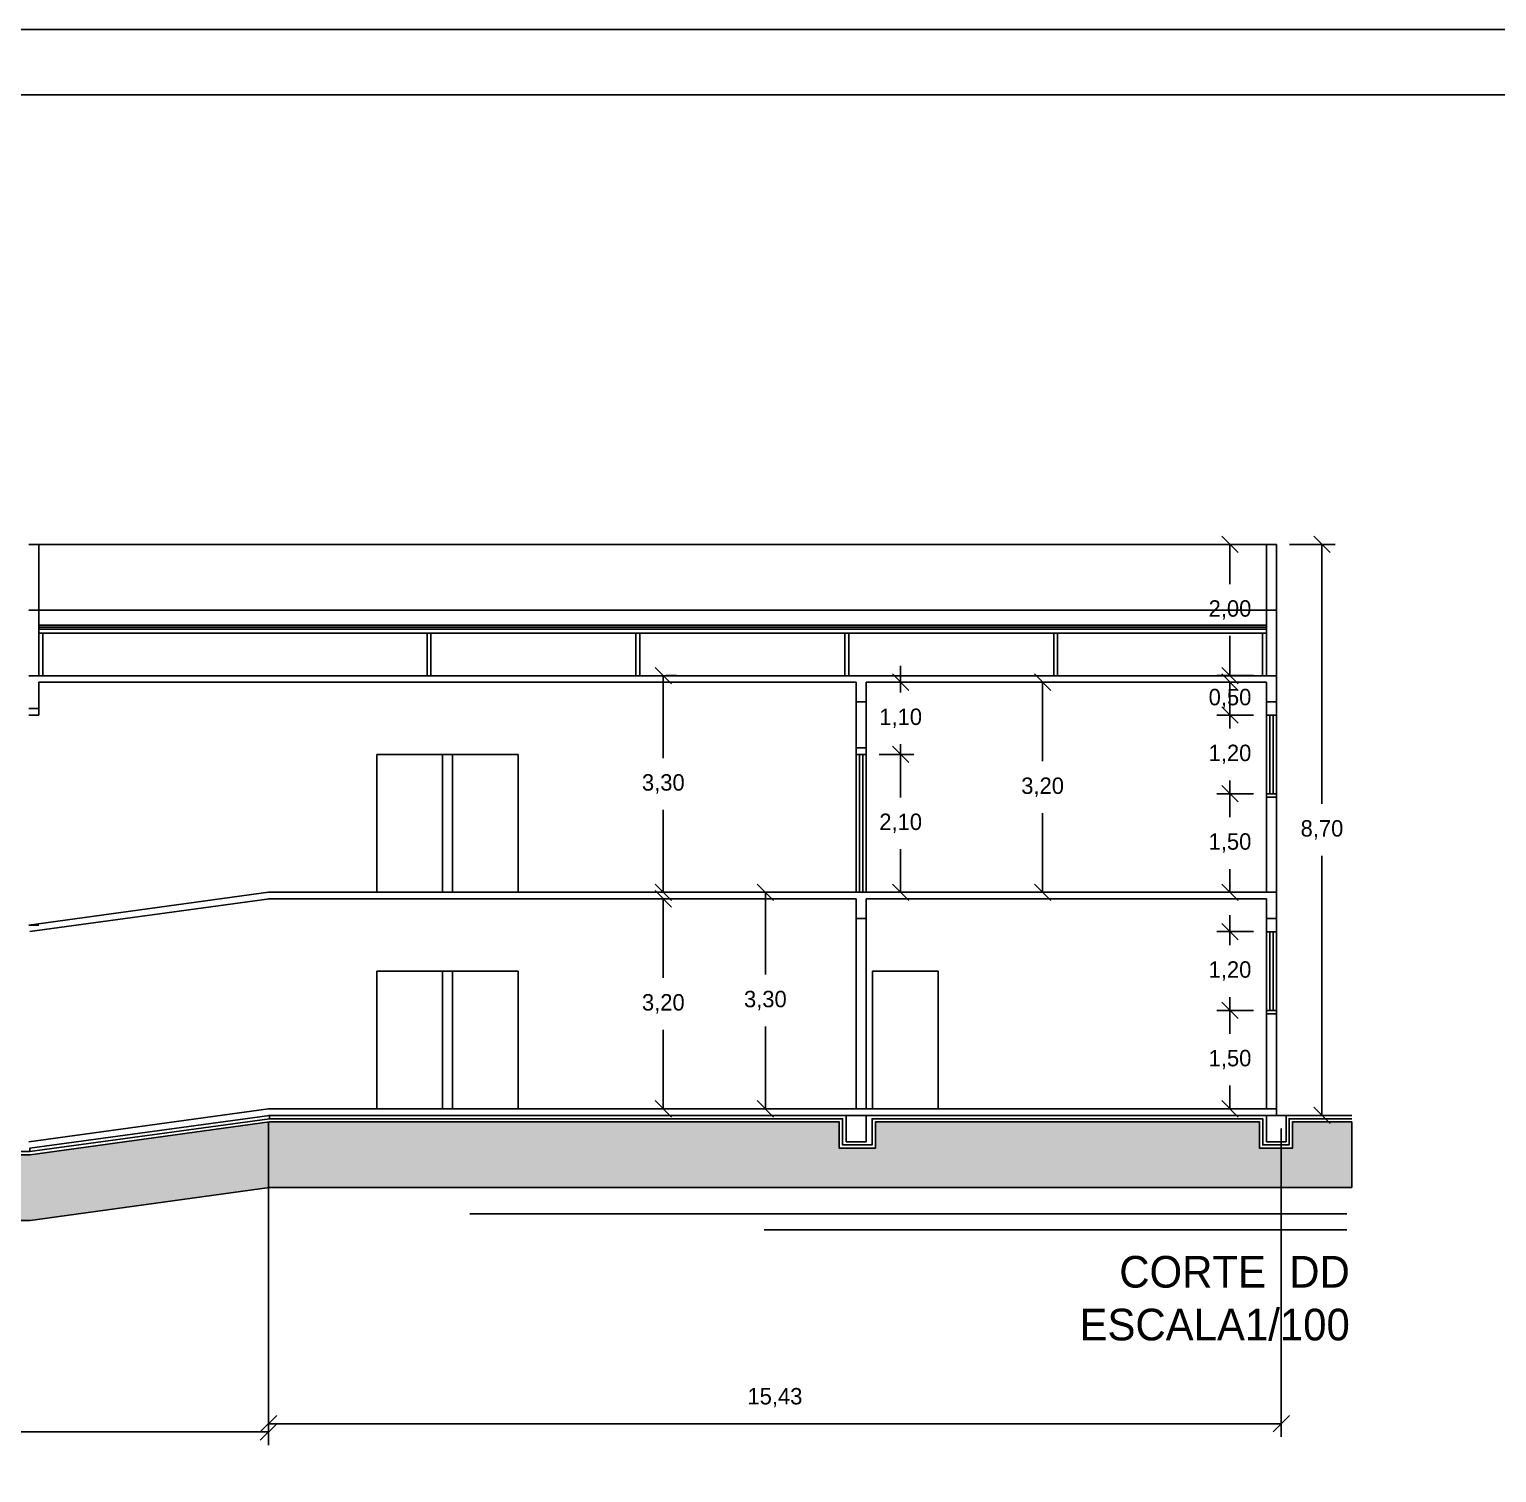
# Model space of a CAD drawing. Header units: inches. Extents: x 1211 to 1586, y 4594 to 4984.
# Drawn here: x 1455.26 to 1477.61, y 4765.27 to 4787.26 of the extents above; entities that cross this region are included whole.
import ezdxf

# ---------------------------------------------------------------- set-up
doc = ezdxf.new("R2010")
doc.units = ezdxf.units.IN
doc.header["$MEASUREMENT"] = 0
for name, color, linetype in [('0.1', 1, 'Continuous'), ('0.8', 8, 'Continuous'), ('01', 1, 'Continuous'), ('1', 1, 'Continuous'), ('PAREDE', 5, 'Continuous'), ('S2MARGF', 4, 'Continuous'), ('S2MARGG', 13, 'Continuous'), ('Vão', 2, 'Continuous')]:
    doc.layers.add(name, color=color, linetype=linetype)
doc.dimstyles.new('COTA', dxfattribs={"dimtxt": 0.25, "dimasz": 0.25, "dimexe": 0.2, "dimexo": 0.2, "dimgap": 0.25, "dimtad": 1, "dimtih": 1, "dimtoh": 1, "dimzin": 1, "dimtxsty": 'Standard', "dimblk": 'OBLIQUE', "dimcen": 0.5, "dimclrd": 8, "dimclre": 8, "dimclrt": 8, "dimazin": 0, "dimtfac": 1, "dimtmove": 0, "dimatfit": 1, "dimldrblk": 'OBLIQUE', "dimfxl": 1, "dimarcsym": 0})
doc.dimstyles.new('ISO-25', dxfattribs={"dimtxt": 0.25, "dimasz": 0.25, "dimexe": 0.2, "dimexo": 0.2, "dimgap": 0.25, "dimtad": 1, "dimtih": 1, "dimtoh": 1, "dimzin": 1, "dimtxsty": 'Standard', "dimblk": 'OBLIQUE', "dimcen": 0.5, "dimclrd": 8, "dimclre": 8, "dimclrt": 8, "dimazin": 0, "dimtfac": 1, "dimtmove": 0, "dimatfit": 1, "dimldrblk": 'OBLIQUE', "dimfxl": 1, "dimarcsym": 0})

# ---------------------------------------------------------------- blocks, each defined once
blk = doc.blocks.new('_OBLIQUE')
at = {"color": 0, "linetype": 'ByBlock'}
blk.add_line((-0.5, -0.5), (0.5, 0.5), dxfattribs=at)
blk = doc.blocks.new('*D213')
at = {"color": 8, "lineweight": -2, "transparency": 16777216}
for p, q in [((1473.907, 4772.317), (1473.351, 4772.317)), ((1473.551, 4772.317), (1473.551, 4771.962)), ((1473.551, 4770.817), (1473.551, 4771.171)), ((1473.907, 4770.817), (1473.351, 4770.817))]:
    blk.add_line(p, q, dxfattribs=at)
at = {"layer": 'Defpoints', "color": 0, "transparency": 16777216}
for p in [(1474.107, 4772.317), (1473.551, 4770.817), (1474.107, 4770.817)]:
    blk.add_point(p, dxfattribs=at)
at = {"color": 8, "lineweight": -2, "transparency": 16777216, "xscale": 0.25, "yscale": 0.25, "zscale": 0.25}
for p, rotation in [((1473.551, 4772.317), 90), ((1473.551, 4770.817), 270)]:
    blk.add_blockref('_OBLIQUE', p, dxfattribs=dict(at, rotation=rotation))
at = {"color": 8, "transparency": 16777216, "insert": (1473.551, 4771.567), "char_height": 0.25, "attachment_point": 5}
blk.add_mtext('1,50', dxfattribs=at)
blk = doc.blocks.new('*D214')
at = {"color": 8, "lineweight": -2, "transparency": 16777216}
for p, q in [((1473.551, 4773.517), (1473.551, 4773.767)), ((1473.907, 4773.517), (1473.351, 4773.517)), ((1473.551, 4773.517), (1473.551, 4773.312)), ((1473.907, 4772.317), (1473.351, 4772.317)), ((1473.551, 4772.317), (1473.551, 4772.521)), ((1473.551, 4772.317), (1473.551, 4772.067))]:
    blk.add_line(p, q, dxfattribs=at)
at = {"layer": 'Defpoints', "color": 0, "transparency": 16777216}
for p in [(1473.551, 4773.517), (1474.107, 4773.517), (1474.107, 4772.317)]:
    blk.add_point(p, dxfattribs=at)
at = {"color": 8, "lineweight": -2, "transparency": 16777216, "xscale": 0.25, "yscale": 0.25, "zscale": 0.25}
for p, rotation in [((1473.551, 4773.517), 270), ((1473.551, 4772.317), 90)]:
    blk.add_blockref('_OBLIQUE', p, dxfattribs=dict(at, rotation=rotation))
at = {"color": 8, "transparency": 16777216, "insert": (1473.551, 4772.917), "char_height": 0.25, "attachment_point": 5}
blk.add_mtext('1,20', dxfattribs=at)
blk = doc.blocks.new('*D215')
at = {"color": 8, "lineweight": -2, "transparency": 16777216}
for p, q in [((1473.907, 4775.617), (1473.351, 4775.617)), ((1473.551, 4775.617), (1473.551, 4775.262)), ((1473.551, 4774.117), (1473.551, 4774.471)), ((1473.907, 4774.117), (1473.351, 4774.117))]:
    blk.add_line(p, q, dxfattribs=at)
at = {"layer": 'Defpoints', "color": 0, "transparency": 16777216}
for p in [(1474.107, 4775.617), (1473.551, 4774.117), (1474.107, 4774.117)]:
    blk.add_point(p, dxfattribs=at)
at = {"color": 8, "lineweight": -2, "transparency": 16777216, "xscale": 0.25, "yscale": 0.25, "zscale": 0.25}
for p, rotation in [((1473.551, 4775.617), 90), ((1473.551, 4774.117), 270)]:
    blk.add_blockref('_OBLIQUE', p, dxfattribs=dict(at, rotation=rotation))
at = {"color": 8, "transparency": 16777216, "insert": (1473.551, 4774.867), "char_height": 0.25, "attachment_point": 5}
blk.add_mtext('1,50', dxfattribs=at)
blk = doc.blocks.new('*D216')
at = {"color": 8, "lineweight": -2, "transparency": 16777216}
for p, q in [((1473.551, 4776.817), (1473.551, 4777.067)), ((1473.907, 4776.817), (1473.351, 4776.817)), ((1473.551, 4776.817), (1473.551, 4776.612)), ((1473.551, 4775.617), (1473.551, 4775.821)), ((1473.907, 4775.617), (1473.351, 4775.617)), ((1473.551, 4775.617), (1473.551, 4775.367))]:
    blk.add_line(p, q, dxfattribs=at)
at = {"layer": 'Defpoints', "color": 0, "transparency": 16777216}
for p in [(1473.551, 4776.817), (1474.107, 4776.817), (1474.107, 4775.617)]:
    blk.add_point(p, dxfattribs=at)
at = {"color": 8, "lineweight": -2, "transparency": 16777216, "xscale": 0.25, "yscale": 0.25, "zscale": 0.25}
for p, rotation in [((1473.551, 4776.817), 270), ((1473.551, 4775.617), 90)]:
    blk.add_blockref('_OBLIQUE', p, dxfattribs=dict(at, rotation=rotation))
at = {"color": 8, "transparency": 16777216, "insert": (1473.551, 4776.217), "char_height": 0.25, "attachment_point": 5}
blk.add_mtext('1,20', dxfattribs=at)
blk = doc.blocks.new('*D232')
at = {"layer": '1', "color": 8, "lineweight": -2, "transparency": 16777216}
for p, q in [((1464.92, 4774.017), (1464.92, 4772.812)), ((1464.92, 4770.817), (1464.92, 4772.021))]:
    blk.add_line(p, q, dxfattribs=at)
at = {"layer": 'Defpoints', "color": 0, "transparency": 16777216}
for p in [(1464.92, 4774.017), (1464.92, 4774.017), (1464.92, 4770.817)]:
    blk.add_point(p, dxfattribs=at)
at = {"layer": '1', "color": 8, "lineweight": -2, "transparency": 16777216, "xscale": 0.25, "yscale": 0.25, "zscale": 0.25}
for p, rotation in [((1464.92, 4774.017), 90), ((1464.92, 4770.817), 270)]:
    blk.add_blockref('_OBLIQUE', p, dxfattribs=dict(at, rotation=rotation))
at = {"layer": '1', "color": 8, "transparency": 16777216, "insert": (1464.92, 4772.417), "char_height": 0.25, "attachment_point": 5}
blk.add_mtext('3,20', dxfattribs=at)
blk = doc.blocks.new('*D233')
at = {"layer": '1', "color": 8, "lineweight": -2, "transparency": 16777216}
for p, q in [((1464.92, 4777.417), (1464.92, 4776.162)), ((1464.957, 4777.417), (1465.12, 4777.417)), ((1464.92, 4774.117), (1464.92, 4775.371))]:
    blk.add_line(p, q, dxfattribs=at)
at = {"layer": 'Defpoints', "color": 0, "transparency": 16777216}
for p in [(1464.757, 4777.417), (1464.92, 4777.417), (1464.92, 4774.117)]:
    blk.add_point(p, dxfattribs=at)
at = {"layer": '1', "color": 8, "lineweight": -2, "transparency": 16777216, "xscale": 0.25, "yscale": 0.25, "zscale": 0.25}
for p, rotation in [((1464.92, 4777.417), 90), ((1464.92, 4774.117), 270)]:
    blk.add_blockref('_OBLIQUE', p, dxfattribs=dict(at, rotation=rotation))
at = {"layer": '1', "color": 8, "transparency": 16777216, "insert": (1464.92, 4775.767), "char_height": 0.25, "attachment_point": 5}
blk.add_mtext('3,30', dxfattribs=at)
blk = doc.blocks.new('*D234')
at = {"layer": '1', "color": 8, "lineweight": -2, "transparency": 16777216}
for p, q in [((1466.474, 4774.117), (1466.474, 4772.862)), ((1466.57, 4774.117), (1466.674, 4774.117)), ((1466.474, 4770.817), (1466.474, 4772.071)), ((1466.57, 4770.817), (1466.674, 4770.817))]:
    blk.add_line(p, q, dxfattribs=at)
at = {"layer": 'Defpoints', "color": 0, "transparency": 16777216}
for p in [(1466.37, 4774.117), (1466.37, 4770.817), (1466.474, 4770.817)]:
    blk.add_point(p, dxfattribs=at)
at = {"layer": '1', "color": 8, "lineweight": -2, "transparency": 16777216, "xscale": 0.25, "yscale": 0.25, "zscale": 0.25}
for p, rotation in [((1466.474, 4774.117), 90), ((1466.474, 4770.817), 270)]:
    blk.add_blockref('_OBLIQUE', p, dxfattribs=dict(at, rotation=rotation))
at = {"layer": '1', "color": 8, "transparency": 16777216, "insert": (1466.474, 4772.467), "char_height": 0.25, "attachment_point": 5}
blk.add_mtext('3,30', dxfattribs=at)
blk = doc.blocks.new('*D235')
at = {"layer": '1', "color": 8, "lineweight": -2, "transparency": 16777216}
for p, q in [((1473.907, 4777.317), (1473.351, 4777.317)), ((1473.551, 4776.817), (1473.551, 4777.317)), ((1473.907, 4776.817), (1473.351, 4776.817))]:
    blk.add_line(p, q, dxfattribs=at)
at = {"layer": 'Defpoints', "color": 0, "transparency": 16777216}
for p in [(1473.551, 4777.317), (1474.107, 4777.317), (1474.107, 4776.817)]:
    blk.add_point(p, dxfattribs=at)
at = {"layer": '1', "color": 8, "lineweight": -2, "transparency": 16777216, "xscale": 0.25, "yscale": 0.25, "zscale": 0.25}
for p, rotation in [((1473.551, 4777.317), 90), ((1473.551, 4776.817), 270)]:
    blk.add_blockref('_OBLIQUE', p, dxfattribs=dict(at, rotation=rotation))
at = {"layer": '1', "color": 8, "transparency": 16777216, "insert": (1473.551, 4777.067), "char_height": 0.25, "attachment_point": 5}
blk.add_mtext('0,50', dxfattribs=at)
blk = doc.blocks.new('*D236')
at = {"layer": '1', "color": 8, "lineweight": -2, "transparency": 16777216}
for p, q in [((1473.907, 4779.417), (1473.351, 4779.417)), ((1473.551, 4779.417), (1473.551, 4778.812)), ((1473.551, 4777.417), (1473.551, 4778.021)), ((1473.907, 4777.417), (1473.351, 4777.417))]:
    blk.add_line(p, q, dxfattribs=at)
at = {"layer": 'Defpoints', "color": 0, "transparency": 16777216}
for p in [(1473.551, 4779.417), (1474.107, 4779.417), (1474.107, 4777.417)]:
    blk.add_point(p, dxfattribs=at)
at = {"layer": '1', "color": 8, "lineweight": -2, "transparency": 16777216, "xscale": 0.25, "yscale": 0.25, "zscale": 0.25}
for p, rotation in [((1473.551, 4779.417), 90), ((1473.551, 4777.417), 270)]:
    blk.add_blockref('_OBLIQUE', p, dxfattribs=dict(at, rotation=rotation))
at = {"layer": '1', "color": 8, "transparency": 16777216, "insert": (1473.551, 4778.417), "char_height": 0.25, "attachment_point": 5}
blk.add_mtext('2,00', dxfattribs=at)
blk = doc.blocks.new('*D237')
at = {"layer": '1', "color": 8, "lineweight": -2, "transparency": 16777216}
for p, q in [((1474.457, 4779.417), (1475.152, 4779.417)), ((1474.952, 4779.417), (1474.952, 4775.462)), ((1474.952, 4770.717), (1474.952, 4774.671)), ((1474.457, 4770.717), (1475.152, 4770.717))]:
    blk.add_line(p, q, dxfattribs=at)
at = {"layer": 'Defpoints', "color": 0, "transparency": 16777216}
for p in [(1474.257, 4779.417), (1474.952, 4779.417), (1474.257, 4770.717)]:
    blk.add_point(p, dxfattribs=at)
at = {"layer": '1', "color": 8, "lineweight": -2, "transparency": 16777216, "xscale": 0.25, "yscale": 0.25, "zscale": 0.25}
for p, rotation in [((1474.952, 4779.417), 90), ((1474.952, 4770.717), 270)]:
    blk.add_blockref('_OBLIQUE', p, dxfattribs=dict(at, rotation=rotation))
at = {"layer": '1', "color": 8, "transparency": 16777216, "insert": (1474.952, 4775.067), "char_height": 0.25, "attachment_point": 5}
blk.add_mtext('8,70', dxfattribs=at)
blk = doc.blocks.new('*D251')
at = {"layer": '1', "color": 8, "lineweight": -2, "transparency": 16777216}
for p, q in [((1458.907, 4770.617), (1458.907, 4765.695)), ((1440.107, 4770.117), (1440.107, 4765.695)), ((1440.107, 4765.895), (1458.907, 4765.895))]:
    blk.add_line(p, q, dxfattribs=at)
at = {"layer": 'Defpoints', "color": 0, "transparency": 16777216}
for p in [(1458.907, 4770.817), (1440.107, 4770.317), (1458.907, 4765.895)]:
    blk.add_point(p, dxfattribs=at)
at = {"layer": '1', "color": 8, "lineweight": -2, "transparency": 16777216, "xscale": 0.25, "yscale": 0.25, "zscale": 0.25, "rotation": 180}
blk.add_blockref('_OBLIQUE', (1440.107, 4765.895), dxfattribs=at)
at = {"layer": '1', "color": 8, "lineweight": -2, "transparency": 16777216, "xscale": 0.25, "yscale": 0.25, "zscale": 0.25}
blk.add_blockref('_OBLIQUE', (1458.907, 4765.895), dxfattribs=at)
at = {"layer": '1', "color": 8, "transparency": 16777216, "insert": (1449.507, 4766.291), "char_height": 0.25, "attachment_point": 5}
blk.add_mtext('18,80', dxfattribs=at)
blk = doc.blocks.new('*D252')
at = {"layer": '1', "color": 8, "lineweight": -2, "transparency": 16777216}
for p, q in [((1458.907, 4770.617), (1458.907, 4765.82)), ((1474.332, 4770.517), (1474.332, 4765.82)), ((1458.907, 4766.02), (1474.332, 4766.02))]:
    blk.add_line(p, q, dxfattribs=at)
at = {"layer": 'Defpoints', "color": 0, "transparency": 16777216}
for p in [(1458.907, 4770.817), (1474.332, 4770.717), (1474.332, 4766.02)]:
    blk.add_point(p, dxfattribs=at)
at = {"layer": '1', "color": 8, "lineweight": -2, "transparency": 16777216, "xscale": 0.25, "yscale": 0.25, "zscale": 0.25, "rotation": 180}
blk.add_blockref('_OBLIQUE', (1458.907, 4766.02), dxfattribs=at)
at = {"layer": '1', "color": 8, "lineweight": -2, "transparency": 16777216, "xscale": 0.25, "yscale": 0.25, "zscale": 0.25}
blk.add_blockref('_OBLIQUE', (1474.332, 4766.02), dxfattribs=at)
at = {"layer": '1', "color": 8, "transparency": 16777216, "insert": (1466.62, 4766.416), "char_height": 0.25, "attachment_point": 5}
blk.add_mtext('15,43', dxfattribs=at)
blk = doc.blocks.new('*D371')
at = {"color": 8, "lineweight": -2, "transparency": 16777216}
for p, q in [((1468.207, 4776.217), (1468.735, 4776.217)), ((1468.535, 4776.217), (1468.535, 4775.562)), ((1468.535, 4774.117), (1468.535, 4774.771)), ((1468.207, 4774.117), (1468.735, 4774.117))]:
    blk.add_line(p, q, dxfattribs=at)
at = {"layer": 'Defpoints', "color": 0, "transparency": 16777216}
for p in [(1468.007, 4776.217), (1468.535, 4776.217), (1468.007, 4774.117)]:
    blk.add_point(p, dxfattribs=at)
at = {"color": 8, "lineweight": -2, "transparency": 16777216, "xscale": 0.25, "yscale": 0.25, "zscale": 0.25}
for p, rotation in [((1468.535, 4776.217), 90), ((1468.535, 4774.117), 270)]:
    blk.add_blockref('_OBLIQUE', p, dxfattribs=dict(at, rotation=rotation))
at = {"color": 8, "transparency": 16777216, "insert": (1468.535, 4775.167), "char_height": 0.25, "attachment_point": 5}
blk.add_mtext('2,10', dxfattribs=at)
blk = doc.blocks.new('*D372')
at = {"color": 8, "lineweight": -2, "transparency": 16777216}
for p, q in [((1468.535, 4777.317), (1468.535, 4777.567)), ((1468.207, 4777.317), (1468.735, 4777.317)), ((1468.535, 4777.317), (1468.535, 4777.162)), ((1468.535, 4776.217), (1468.535, 4776.371)), ((1468.207, 4776.217), (1468.735, 4776.217)), ((1468.535, 4776.217), (1468.535, 4775.967))]:
    blk.add_line(p, q, dxfattribs=at)
at = {"layer": 'Defpoints', "color": 0, "transparency": 16777216}
for p in [(1468.007, 4777.317), (1468.535, 4777.317), (1468.007, 4776.217)]:
    blk.add_point(p, dxfattribs=at)
at = {"color": 8, "lineweight": -2, "transparency": 16777216, "xscale": 0.25, "yscale": 0.25, "zscale": 0.25}
for p, rotation in [((1468.535, 4777.317), 270), ((1468.535, 4776.217), 90)]:
    blk.add_blockref('_OBLIQUE', p, dxfattribs=dict(at, rotation=rotation))
at = {"color": 8, "transparency": 16777216, "insert": (1468.535, 4776.767), "char_height": 0.25, "attachment_point": 5}
blk.add_mtext('1,10', dxfattribs=at)
blk = doc.blocks.new('*D373')
at = {"color": 8, "lineweight": -2, "transparency": 16777216}
for p, q in [((1470.697, 4777.317), (1470.697, 4776.112)), ((1470.697, 4774.117), (1470.697, 4775.321))]:
    blk.add_line(p, q, dxfattribs=at)
at = {"layer": 'Defpoints', "color": 0, "transparency": 16777216}
for p in [(1470.697, 4777.317), (1470.697, 4774.117), (1470.697, 4774.117)]:
    blk.add_point(p, dxfattribs=at)
at = {"color": 8, "lineweight": -2, "transparency": 16777216, "xscale": 0.25, "yscale": 0.25, "zscale": 0.25}
for p, rotation in [((1470.697, 4777.317), 90), ((1470.697, 4774.117), 270)]:
    blk.add_blockref('_OBLIQUE', p, dxfattribs=dict(at, rotation=rotation))
at = {"color": 8, "transparency": 16777216, "insert": (1470.697, 4775.717), "char_height": 0.25, "attachment_point": 5}
blk.add_mtext('3,20', dxfattribs=at)

msp = doc.modelspace()

# ---------------------------------------------------------------- hatches: boundary and pattern name
h = msp.add_hatch()
h.set_pattern_fill('EARTH', color=256, scale=0.1, style=0)
h.set_pattern_definition([(0, (-673.57833, 3827.04155), (0.635, 0.635), [0.635, -0.635]), (0, (-673.57833, 3827.2797), (0.635, 0.635), [0.635, -0.635]), (0, (-673.57833, 3827.5178), (0.635, 0.635), [0.635, -0.635]), (90, (-673.49896, 3827.5972), (-0.635, 0.635), [0.635, -0.635]), (90, (-673.26083, 3827.5972), (-0.635, 0.635), [0.635, -0.635]), (90, (-673.0227, 3827.5972), (-0.635, 0.635), [0.635, -0.635])])
h.paths.add_polyline_path([(1467.6008, 4770.6174), (1458.9242, 4770.6174), (1455.2742, 4770.1174), (1440.1106, 4770.1165), (1436.4606, 4769.6165), (1429.0572, 4769.6165), (1429.0572, 4769.2165), (1428.5572, 4769.2165), (1428.5572, 4769.6165), (1422.6572, 4769.6165), (1422.6572, 4769.2165), (1422.1572, 4769.2165), (1422.1572, 4769.6165), (1421.2572, 4769.6165), (1421.2572, 4768.6165), (1436.4572, 4768.6165), (1440.1106, 4769.1165), (1455.2743, 4769.1165), (1458.9242, 4769.6174), (1475.4072, 4769.6174), (1475.4072, 4770.6174), (1474.5008, 4770.6174), (1474.5008, 4770.2174), (1474.0008, 4770.2174), (1474.0008, 4770.6174), (1468.1508, 4770.6174), (1468.1508, 4770.2174), (1467.6008, 4770.2174)])

# ---------------------------------------------------------------- linework, layer by layer
for p, q in [((1474.2572, 4770.8165), (1474.2572, 4770.7165)), ((1458.9208, 4770.7174), (1458.9208, 4770.6674)), ((1474.4072, 4770.7165), (1475.4072, 4770.7165)), ((1475.4072, 4769.6174), (1475.4072, 4770.6174)), ((1455.2708, 4770.2174), (1455.2708, 4770.1674)), ((1455.2743, 4769.1165), (1458.9242, 4769.6174)), ((1458.9242, 4769.6174), (1475.4072, 4769.6174)), ((1440.1106, 4769.1165), (1455.2743, 4769.1165))]:
    msp.add_line(p, q)
for points in [[(1436.4572, 4769.6665), (1440.1072, 4770.1665), (1455.2708, 4770.1674), (1458.9208, 4770.6674), (1467.6508, 4770.6674), (1467.6508, 4770.2674), (1468.1008, 4770.2674), (1468.1008, 4770.6674), (1474.0508, 4770.6674), (1474.0508, 4770.2674), (1474.4508, 4770.2674), (1474.4508, 4770.6674), (1475.4072, 4770.6674)], [(1436.464, 4769.617), (1440.1106, 4770.1165), (1455.2742, 4770.1174), (1458.9242, 4770.6174), (1467.6008, 4770.6174), (1467.6008, 4770.2174), (1468.1508, 4770.2174), (1468.1508, 4770.6174), (1474.0008, 4770.6174), (1474.0008, 4770.2174), (1474.5008, 4770.2174), (1474.5008, 4770.6174), (1475.4072, 4770.6174)]]:
    msp.add_lwpolyline(points)
at = {"layer": '0.1'}
for p, q in [((1474.1072, 4778.1865), (1455.4072, 4778.1865)), ((1474.1072, 4778.1565), (1455.4072, 4778.1565)), ((1474.1072, 4778.1265), (1455.4072, 4778.1265)), ((1474.1072, 4778.0665), (1455.4072, 4778.0665))]:
    msp.add_line(p, q, dxfattribs=at)
at = {"layer": '0.8'}
for p, q in [((1475.3322, 4769.2156), (1461.9752, 4769.2156)), ((1475.3322, 4768.9728), (1466.4542, 4768.9728))]:
    msp.add_line(p, q, dxfattribs=at)
at = {"layer": '01'}
for p, q in [((1455.4072, 4778.0665), (1455.4072, 4777.4165)), ((1455.4672, 4778.0665), (1455.4672, 4777.4165)), ((1461.3211, 4778.0665), (1461.3211, 4777.4165)), ((1461.3211, 4778.0665), (1461.3211, 4777.4165)), ((1461.3211, 4778.0665), (1461.3211, 4777.4165)), ((1461.3811, 4778.0665), (1461.3811, 4777.4165)), ((1461.3811, 4778.0665), (1461.3811, 4777.4165)), ((1461.3811, 4778.0665), (1461.3811, 4777.4165)), ((1464.5026, 4778.0665), (1464.5026, 4777.4165)), ((1464.5626, 4778.0665), (1464.5626, 4777.4165)), ((1467.6841, 4778.0665), (1467.6841, 4777.4165)), ((1467.6841, 4778.0665), (1467.6841, 4777.4165)), ((1467.7441, 4778.0665), (1467.7441, 4777.4165)), ((1467.7441, 4778.0665), (1467.7441, 4777.4165)), ((1470.8657, 4778.0665), (1470.8657, 4777.4165)), ((1470.9257, 4778.0665), (1470.9257, 4777.4165)), ((1474.0472, 4778.0665), (1474.0472, 4777.4165))]:
    msp.add_line(p, q, dxfattribs=at)
at = {"layer": '1'}
for p, q in [((1455.2572, 4779.4165), (1474.2572, 4779.4165)), ((1455.4072, 4778.4165), (1474.1072, 4778.4165)), ((1474.1572, 4776.8165), (1474.1572, 4775.6165)), ((1474.2072, 4776.8165), (1474.2072, 4775.6165)), ((1460.5572, 4776.2165), (1461.5572, 4776.2165)), ((1460.5572, 4774.1165), (1460.5572, 4776.2165)), ((1461.5572, 4774.1165), (1461.5572, 4776.2165)), ((1461.5572, 4776.2165), (1461.7072, 4776.2165)), ((1461.7072, 4776.2165), (1462.7072, 4776.2165)), ((1461.7072, 4774.1165), (1461.7072, 4776.2165)), ((1462.7072, 4774.1165), (1462.7072, 4776.2165)), ((1467.9072, 4776.2165), (1467.9072, 4774.1165)), ((1467.9572, 4776.2165), (1467.9572, 4774.1165)), ((1474.2572, 4770.8165), (1474.2572, 4774.1165)), ((1474.1072, 4770.8165), (1474.1072, 4774.0165)), ((1474.1572, 4773.5165), (1474.1572, 4772.3165)), ((1474.2072, 4773.5165), (1474.2072, 4772.3165)), ((1460.5572, 4772.9165), (1461.5572, 4772.9165)), ((1460.5572, 4770.8165), (1460.5572, 4772.9165)), ((1461.5572, 4770.8165), (1461.5572, 4772.9165)), ((1461.5572, 4772.9165), (1461.7072, 4772.9165)), ((1461.7072, 4772.9165), (1462.7072, 4772.9165)), ((1461.7072, 4770.8165), (1461.7072, 4772.9165)), ((1462.7072, 4770.8165), (1462.7072, 4772.9165)), ((1468.1072, 4772.9165), (1469.1072, 4772.9165)), ((1468.1072, 4770.8165), (1468.1072, 4772.9165)), ((1469.1072, 4770.8165), (1469.1072, 4772.9165))]:
    msp.add_line(p, q, dxfattribs=at)
at = {"layer": 'PAREDE'}
for p, q in [((1455.4072, 4777.4165), (1455.4072, 4779.4165)), ((1474.1072, 4777.4165), (1474.1072, 4779.4165)), ((1474.2572, 4777.4165), (1474.2572, 4779.4165)), ((1455.4072, 4778.4165), (1455.2572, 4778.4165)), ((1474.1072, 4778.4165), (1474.2572, 4778.4165)), ((1474.1072, 4778.0665), (1474.1072, 4777.4165)), ((1455.2572, 4777.4165), (1474.2572, 4777.4165)), ((1455.4072, 4777.3165), (1467.8572, 4777.3165)), ((1455.4072, 4776.8165), (1455.4072, 4777.3165)), ((1467.8572, 4776.2165), (1467.8572, 4777.3165)), ((1468.0072, 4777.3165), (1474.1072, 4777.3165)), ((1468.0072, 4776.2165), (1468.0072, 4777.3165)), ((1474.1072, 4777.3165), (1474.1072, 4776.8165)), ((1474.2572, 4777.4165), (1474.2572, 4776.8165)), ((1467.8598, 4777.0165), (1468.0098, 4777.0165)), ((1474.1072, 4777.0165), (1474.2572, 4777.0165)), ((1455.2572, 4776.9165), (1455.4072, 4776.9165)), ((1455.2572, 4776.8165), (1455.4072, 4776.8165)), ((1474.2572, 4776.8165), (1474.1072, 4776.8165)), ((1467.8572, 4776.3165), (1468.0072, 4776.3165)), ((1467.8572, 4776.2165), (1468.0072, 4776.2165)), ((1474.1072, 4775.6165), (1474.1072, 4774.1165)), ((1474.1072, 4775.6165), (1474.2572, 4775.6165)), ((1474.1072, 4775.5665), (1474.2572, 4775.5665)), ((1474.2572, 4775.6165), (1474.2572, 4774.0165)), ((1455.2572, 4773.6165), (1458.9072, 4774.1165)), ((1458.9072, 4774.1165), (1474.2572, 4774.1165)), ((1458.9072, 4774.1165), (1474.2572, 4774.1165)), ((1474.2572, 4774.1165), (1474.2572, 4773.5165)), ((1455.2708, 4773.5174), (1458.9208, 4774.0174)), ((1458.9072, 4774.0165), (1467.8572, 4774.0165)), ((1458.914, 4774.0165), (1467.8572, 4774.0165)), ((1467.8572, 4770.8165), (1467.8572, 4774.0165)), ((1468.0072, 4774.0165), (1474.1072, 4774.0165)), ((1468.0072, 4770.8165), (1468.0072, 4774.0165)), ((1468.0072, 4774.0165), (1474.1072, 4774.0165)), ((1474.1072, 4774.0165), (1474.1072, 4773.5165)), ((1467.8598, 4773.7165), (1468.0098, 4773.7165)), ((1474.2572, 4773.7165), (1474.1072, 4773.7165)), ((1474.1072, 4773.7165), (1474.2572, 4773.7165)), ((1455.2572, 4773.6165), (1455.4072, 4773.6165)), ((1474.2572, 4773.5165), (1474.1072, 4773.5165)), ((1474.1072, 4772.3165), (1474.1072, 4770.8165)), ((1474.1072, 4772.3165), (1474.2572, 4772.3165)), ((1474.2572, 4772.3165), (1474.2572, 4770.7165)), ((1474.1072, 4772.2665), (1474.2572, 4772.2665)), ((1455.2572, 4770.3165), (1458.9072, 4770.8165)), ((1458.9072, 4770.8165), (1474.2572, 4770.8165)), ((1455.2708, 4770.2174), (1458.9208, 4770.7174)), ((1458.9072, 4770.7165), (1474.2572, 4770.7165)), ((1467.7072, 4770.3165), (1467.7072, 4770.7165)), ((1468.0072, 4770.7165), (1468.0072, 4770.3165)), ((1474.1072, 4770.3165), (1474.1072, 4770.7165)), ((1474.2572, 4770.7165), (1474.4072, 4770.7165)), ((1474.4072, 4770.7165), (1474.4072, 4770.3165)), ((1467.7072, 4770.3165), (1468.0072, 4770.3165)), ((1474.1072, 4770.3165), (1474.4072, 4770.3165))]:
    msp.add_line(p, q, dxfattribs=at)
at = {"layer": 'S2MARGF'}
msp.add_lwpolyline([(1416.61, 4703.1632), (1522.01, 4703.1632), (1522.01, 4787.2632), (1416.61, 4787.2632)], close=True, dxfattribs=at)
at = {"layer": 'S2MARGG'}
msp.add_line((1521.01, 4786.2632), (1419.11, 4786.2632), dxfattribs=at)
at = {"layer": 'Vão'}
for p, q in [((1474.1072, 4776.8165), (1474.1072, 4775.6165)), ((1474.2572, 4776.8165), (1474.2572, 4775.6165)), ((1467.8572, 4776.2165), (1467.8572, 4774.1165)), ((1468.0072, 4776.2165), (1468.0072, 4774.1165)), ((1474.1072, 4773.5165), (1474.1072, 4772.3165)), ((1474.2572, 4773.5165), (1474.2572, 4772.3165))]:
    msp.add_line(p, q, dxfattribs=at)

# ---------------------------------------------------------------- texts
at = {"layer": '0.8', "extrusion": (-0.141435, 3.16192e-13, 0.989948), "insert": (1475.3762, 4767.2829, 0.0022), "char_height": 0.482295, "width": 13.730921, "attachment_point": 9, "text_direction": (0.989948, 0, 0.141435)}
msp.add_mtext('\\A1;CORTE  DD\\PESCALA1/100', dxfattribs=at)

# ---------------------------------------------------------------- dimensions: what is measured, and where the dimension line sits
for p1, p2, distance, picture, middle in [((1468.0072, 4776.2165), (1468.0072, 4777.3165), -0.528, '*D372', (1468.5352, 4776.7665)), ((1470.6966, 4777.3165), (1470.6966, 4774.1165), 0, '*D373', (1470.6966, 4775.7165)), ((1468.0072, 4774.1165), (1468.0072, 4776.2165), -0.528, '*D371', (1468.5352, 4775.1665))]:
    dim = msp.add_aligned_dim(p1=p1, p2=p2, distance=distance, dimstyle='ISO-25')
    dim.commit()
    dim.dimension.update_dxf_attribs({"geometry": picture, "text_midpoint": middle})
for base, p1, p2, picture, middle in [((1473.5509, 4776.8165), (1474.1072, 4775.6165), (1474.1072, 4776.8165), '*D216', (1473.5509, 4776.2165)), ((1473.5509, 4774.1165), (1474.1072, 4775.6165), (1474.1072, 4774.1165), '*D215', (1473.5509, 4774.8665)), ((1473.5509, 4773.5165), (1474.1072, 4772.3165), (1474.1072, 4773.5165), '*D214', (1473.5509, 4772.9165)), ((1473.5509, 4770.8165), (1474.1072, 4772.3165), (1474.1072, 4770.8165), '*D213', (1473.5509, 4771.5665))]:
    dim = msp.add_linear_dim(base=base, p1=p1, p2=p2, angle=90, dimstyle='COTA')
    dim.commit()
    dim.dimension.update_dxf_attribs({"geometry": picture, "text_midpoint": middle})
at = {"layer": '1'}
for base, p1, p2, picture, middle in [((1473.5509, 4779.4165), (1474.1072, 4777.4165), (1474.1072, 4779.4165), '*D236', (1473.5509, 4778.4165)), ((1474.9523, 4779.4165), (1474.2572, 4770.7165), (1474.2572, 4779.4165), '*D237', (1474.9523, 4775.0665)), ((1464.9204, 4777.4165), (1464.9204, 4774.1165), (1464.7572, 4777.4165), '*D233', (1464.9204, 4775.7665)), ((1464.9204, 4774.0165), (1464.9204, 4770.8165), (1464.9204, 4774.0165), '*D232', (1464.9204, 4772.4165)), ((1466.4738, 4770.8165), (1466.3698, 4774.1165), (1466.3698, 4770.8165), '*D234', (1466.4738, 4772.4665))]:
    dim = msp.add_linear_dim(base=base, p1=p1, p2=p2, angle=90, dimstyle='ISO-25', dxfattribs=at)
    dim.commit()
    dim.dimension.update_dxf_attribs({"geometry": picture, "text_midpoint": middle})
dim = msp.add_linear_dim(base=(1473.5509, 4777.3165), p1=(1474.1072, 4776.8165), p2=(1474.1072, 4777.3165), angle=90, dimstyle='ISO-25', dxfattribs=at)
dim.commit()
dim.dimension.update_dxf_attribs({"geometry": '*D235', "text_midpoint": (1473.5509, 4777.0665), "dimtype": 160})
for base, p1, p2, picture, middle in [((1458.9072, 4765.8951), (1440.1072, 4770.3165), (1458.9072, 4770.8165), '*D251', (1449.5072, 4766.291)), ((1474.3322074785, 4766.0201439855), (1458.9072074785, 4770.8165052874), (1474.3322074785, 4770.7165052874), '*D252', (1466.6197074785, 4766.4159773188))]:
    dim = msp.add_linear_dim(base=base, p1=p1, p2=p2, dimstyle='ISO-25', dxfattribs=at)
    dim.commit()
    dim.dimension.update_dxf_attribs({"geometry": picture, "text_midpoint": middle})

doc.saveas('drawing.dxf')
